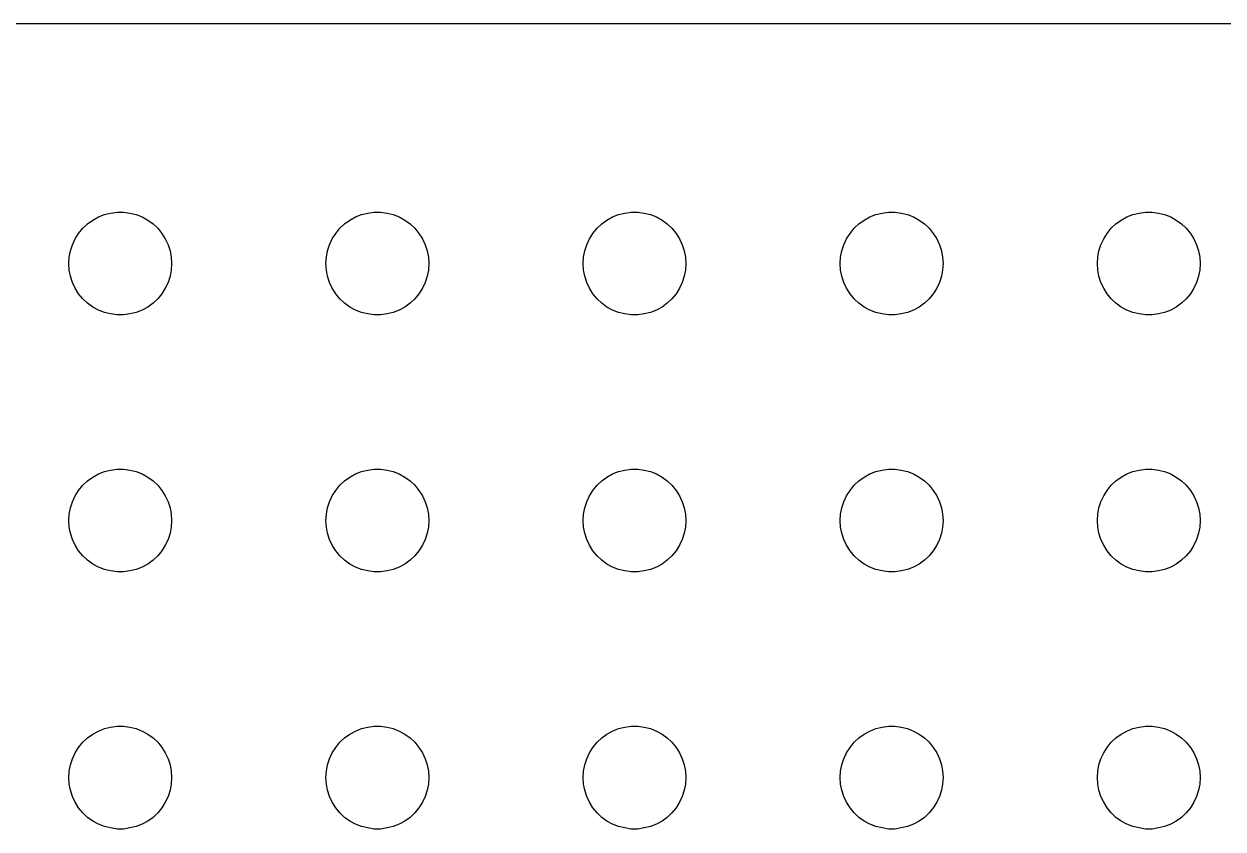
# Model space of a CAD drawing. Header units: metres. Extents: x -134 to 134, y 518 to 1078.
# Drawn here: x -70.31 to -35.33, y 1054.5 to 1077.99 of the extents above; entities that cross this region are included whole.
import ezdxf

# ---------------------------------------------------------------- set-up
doc = ezdxf.new("R2010")
doc.units = ezdxf.units.M

msp = doc.modelspace()

# ---------------------------------------------------------------- linework, layer by layer
for p, q in [((129.814, 1077.99), (-129.814, 1077.99)), ((-68.3037, 1072.27), (-68.1387, 1072.36)), ((-68.1387, 1072.36), (-67.9635, 1072.43)), ((-67.9635, 1072.43), (-67.7811, 1072.47)), ((-67.7811, 1072.47), (-67.5942, 1072.5)), ((-67.5942, 1072.5), (-67.4058, 1072.5)), ((-67.4058, 1072.5), (-67.2189, 1072.47)), ((-67.2189, 1072.47), (-67.0365, 1072.43)), ((-67.0365, 1072.43), (-66.8613, 1072.36)), ((-66.8613, 1072.36), (-66.6963, 1072.27)), ((-60.8037, 1072.27), (-60.6387, 1072.36)), ((-60.6387, 1072.36), (-60.4635, 1072.43)), ((-60.4635, 1072.43), (-60.2811, 1072.47)), ((-60.2811, 1072.47), (-60.0942, 1072.5)), ((-60.0942, 1072.5), (-59.9058, 1072.5)), ((-59.9058, 1072.5), (-59.7189, 1072.47)), ((-59.7189, 1072.47), (-59.5365, 1072.43)), ((-59.5365, 1072.43), (-59.3613, 1072.36)), ((-59.3613, 1072.36), (-59.1963, 1072.27)), ((-53.3037, 1072.27), (-53.1387, 1072.36)), ((-53.1387, 1072.36), (-52.9635, 1072.43)), ((-52.9635, 1072.43), (-52.7811, 1072.47)), ((-52.7811, 1072.47), (-52.5942, 1072.5)), ((-52.5942, 1072.5), (-52.4058, 1072.5)), ((-52.4058, 1072.5), (-52.2189, 1072.47)), ((-52.2189, 1072.47), (-52.0365, 1072.43)), ((-52.0365, 1072.43), (-51.8613, 1072.36)), ((-51.8613, 1072.36), (-51.6963, 1072.27)), ((-45.8037, 1072.27), (-45.6387, 1072.36)), ((-45.6387, 1072.36), (-45.4635, 1072.43)), ((-45.4635, 1072.43), (-45.2811, 1072.47)), ((-45.2811, 1072.47), (-45.0942, 1072.5)), ((-45.0942, 1072.5), (-44.9058, 1072.5)), ((-44.9058, 1072.5), (-44.7189, 1072.47)), ((-44.7189, 1072.47), (-44.5365, 1072.43)), ((-44.5365, 1072.43), (-44.3613, 1072.36)), ((-44.3613, 1072.36), (-44.1963, 1072.27)), ((-38.3037, 1072.27), (-38.1387, 1072.36)), ((-38.1387, 1072.36), (-37.9635, 1072.43)), ((-37.9635, 1072.43), (-37.7811, 1072.47)), ((-37.7811, 1072.47), (-37.5942, 1072.5)), ((-37.5942, 1072.5), (-37.4058, 1072.5)), ((-37.4058, 1072.5), (-37.2189, 1072.47)), ((-37.2189, 1072.47), (-37.0365, 1072.43)), ((-37.0365, 1072.43), (-36.8613, 1072.36)), ((-36.8613, 1072.36), (-36.6963, 1072.27)), ((-68.7135, 1071.88), (-68.5934, 1072.03)), ((-68.5934, 1072.03), (-68.4561, 1072.16)), ((-68.4561, 1072.16), (-68.3037, 1072.27)), ((-66.6963, 1072.27), (-66.5439, 1072.16)), ((-66.5439, 1072.16), (-66.4065, 1072.03)), ((-66.4065, 1072.03), (-66.2865, 1071.88)), ((-61.2135, 1071.88), (-61.0934, 1072.03)), ((-61.0934, 1072.03), (-60.9561, 1072.16)), ((-60.9561, 1072.16), (-60.8037, 1072.27)), ((-59.1963, 1072.27), (-59.0439, 1072.16)), ((-59.0439, 1072.16), (-58.9065, 1072.03)), ((-58.9065, 1072.03), (-58.7865, 1071.88)), ((-53.7135, 1071.88), (-53.5934, 1072.03)), ((-53.5934, 1072.03), (-53.4561, 1072.16)), ((-53.4561, 1072.16), (-53.3037, 1072.27)), ((-51.6963, 1072.27), (-51.5439, 1072.16)), ((-51.5439, 1072.16), (-51.4065, 1072.03)), ((-51.4065, 1072.03), (-51.2865, 1071.88)), ((-46.2135, 1071.88), (-46.0934, 1072.03)), ((-46.0934, 1072.03), (-45.9561, 1072.16)), ((-45.9561, 1072.16), (-45.8037, 1072.27)), ((-44.1963, 1072.27), (-44.0439, 1072.16)), ((-44.0439, 1072.16), (-43.9065, 1072.03)), ((-43.9065, 1072.03), (-43.7865, 1071.88)), ((-38.7135, 1071.88), (-38.5934, 1072.03)), ((-38.5934, 1072.03), (-38.4561, 1072.16)), ((-38.4561, 1072.16), (-38.3037, 1072.27)), ((-36.6963, 1072.27), (-36.5439, 1072.16)), ((-36.5439, 1072.16), (-36.4065, 1072.03)), ((-36.4065, 1072.03), (-36.2865, 1071.88)), ((-68.8947, 1071.55), (-68.8145, 1071.72)), ((-68.8145, 1071.72), (-68.7135, 1071.88)), ((-66.2865, 1071.88), (-66.1855, 1071.72)), ((-66.1855, 1071.72), (-66.1053, 1071.55)), ((-61.3947, 1071.55), (-61.3145, 1071.72)), ((-61.3145, 1071.72), (-61.2135, 1071.88)), ((-58.7865, 1071.88), (-58.6855, 1071.72)), ((-58.6855, 1071.72), (-58.6053, 1071.55)), ((-53.8947, 1071.55), (-53.8145, 1071.72)), ((-53.8145, 1071.72), (-53.7135, 1071.88)), ((-51.2865, 1071.88), (-51.1855, 1071.72)), ((-51.1855, 1071.72), (-51.1053, 1071.55)), ((-46.3947, 1071.55), (-46.3145, 1071.72)), ((-46.3145, 1071.72), (-46.2135, 1071.88)), ((-43.7865, 1071.88), (-43.6855, 1071.72)), ((-43.6855, 1071.72), (-43.6053, 1071.55)), ((-38.8947, 1071.55), (-38.8145, 1071.72)), ((-38.8145, 1071.72), (-38.7135, 1071.88)), ((-36.2865, 1071.88), (-36.1855, 1071.72)), ((-36.1855, 1071.72), (-36.1053, 1071.55)), ((-68.9882, 1071.19), (-68.9529, 1071.37)), ((-68.9529, 1071.37), (-68.8947, 1071.55)), ((-66.1053, 1071.55), (-66.0471, 1071.37)), ((-66.0471, 1071.37), (-66.0118, 1071.19)), ((-61.4882, 1071.19), (-61.4529, 1071.37)), ((-61.4529, 1071.37), (-61.3947, 1071.55)), ((-58.6053, 1071.55), (-58.5471, 1071.37)), ((-58.5471, 1071.37), (-58.5118, 1071.19)), ((-53.9882, 1071.19), (-53.9529, 1071.37)), ((-53.9529, 1071.37), (-53.8947, 1071.55)), ((-51.1053, 1071.55), (-51.0471, 1071.37)), ((-51.0471, 1071.37), (-51.0118, 1071.19)), ((-46.4882, 1071.19), (-46.4529, 1071.37)), ((-46.4529, 1071.37), (-46.3947, 1071.55)), ((-43.6053, 1071.55), (-43.5471, 1071.37)), ((-43.5471, 1071.37), (-43.5118, 1071.19)), ((-38.9882, 1071.19), (-38.9529, 1071.37)), ((-38.9529, 1071.37), (-38.8947, 1071.55)), ((-36.1053, 1071.55), (-36.0471, 1071.37)), ((-36.0471, 1071.37), (-36.0118, 1071.19)), ((-69, 1071), (-68.9882, 1071.19)), ((-68.9882, 1070.81), (-69, 1071)), ((-66.0118, 1071.19), (-66, 1071)), ((-66, 1071), (-66.0118, 1070.81)), ((-61.5, 1071), (-61.4882, 1071.19)), ((-61.4882, 1070.81), (-61.5, 1071)), ((-58.5118, 1071.19), (-58.5, 1071)), ((-58.5, 1071), (-58.5118, 1070.81)), ((-54, 1071), (-53.9882, 1071.19)), ((-53.9882, 1070.81), (-54, 1071)), ((-51.0118, 1071.19), (-51, 1071)), ((-51, 1071), (-51.0118, 1070.81)), ((-46.5, 1071), (-46.4882, 1071.19)), ((-46.4882, 1070.81), (-46.5, 1071)), ((-43.5118, 1071.19), (-43.5, 1071)), ((-43.5, 1071), (-43.5118, 1070.81)), ((-39, 1071), (-38.9882, 1071.19)), ((-38.9882, 1070.81), (-39, 1071)), ((-36.0118, 1071.19), (-36, 1071)), ((-36, 1071), (-36.0118, 1070.81)), ((-68.9529, 1070.63), (-68.9882, 1070.81)), ((-68.8947, 1070.45), (-68.9529, 1070.63)), ((-66.0471, 1070.63), (-66.1053, 1070.45)), ((-66.0118, 1070.81), (-66.0471, 1070.63)), ((-61.4529, 1070.63), (-61.4882, 1070.81)), ((-61.3947, 1070.45), (-61.4529, 1070.63)), ((-58.5471, 1070.63), (-58.6053, 1070.45)), ((-58.5118, 1070.81), (-58.5471, 1070.63)), ((-53.9529, 1070.63), (-53.9882, 1070.81)), ((-53.8947, 1070.45), (-53.9529, 1070.63)), ((-51.0471, 1070.63), (-51.1053, 1070.45)), ((-51.0118, 1070.81), (-51.0471, 1070.63)), ((-46.4529, 1070.63), (-46.4882, 1070.81)), ((-46.3947, 1070.45), (-46.4529, 1070.63)), ((-43.5471, 1070.63), (-43.6053, 1070.45)), ((-43.5118, 1070.81), (-43.5471, 1070.63)), ((-38.9529, 1070.63), (-38.9882, 1070.81)), ((-38.8947, 1070.45), (-38.9529, 1070.63)), ((-36.0471, 1070.63), (-36.1053, 1070.45)), ((-36.0118, 1070.81), (-36.0471, 1070.63)), ((-68.8145, 1070.28), (-68.8947, 1070.45)), ((-68.7135, 1070.12), (-68.8145, 1070.28)), ((-66.1855, 1070.28), (-66.2865, 1070.12)), ((-66.1053, 1070.45), (-66.1855, 1070.28)), ((-61.3145, 1070.28), (-61.3947, 1070.45)), ((-61.2135, 1070.12), (-61.3145, 1070.28)), ((-58.6855, 1070.28), (-58.7865, 1070.12)), ((-58.6053, 1070.45), (-58.6855, 1070.28)), ((-53.8145, 1070.28), (-53.8947, 1070.45)), ((-53.7135, 1070.12), (-53.8145, 1070.28)), ((-51.1855, 1070.28), (-51.2865, 1070.12)), ((-51.1053, 1070.45), (-51.1855, 1070.28)), ((-46.3145, 1070.28), (-46.3947, 1070.45)), ((-46.2135, 1070.12), (-46.3145, 1070.28)), ((-43.6855, 1070.28), (-43.7865, 1070.12)), ((-43.6053, 1070.45), (-43.6855, 1070.28)), ((-38.8145, 1070.28), (-38.8947, 1070.45)), ((-38.7135, 1070.12), (-38.8145, 1070.28)), ((-36.1855, 1070.28), (-36.2865, 1070.12)), ((-36.1053, 1070.45), (-36.1855, 1070.28)), ((-68.5934, 1069.97), (-68.7135, 1070.12)), ((-68.4561, 1069.84), (-68.5934, 1069.97)), ((-68.3037, 1069.73), (-68.4561, 1069.84)), ((-66.5439, 1069.84), (-66.6963, 1069.73)), ((-66.4065, 1069.97), (-66.5439, 1069.84)), ((-66.2865, 1070.12), (-66.4065, 1069.97)), ((-61.0934, 1069.97), (-61.2135, 1070.12)), ((-60.9561, 1069.84), (-61.0934, 1069.97)), ((-60.8037, 1069.73), (-60.9561, 1069.84)), ((-59.0439, 1069.84), (-59.1963, 1069.73)), ((-58.9065, 1069.97), (-59.0439, 1069.84)), ((-58.7865, 1070.12), (-58.9065, 1069.97)), ((-53.5934, 1069.97), (-53.7135, 1070.12)), ((-53.4561, 1069.84), (-53.5934, 1069.97)), ((-53.3037, 1069.73), (-53.4561, 1069.84)), ((-51.5439, 1069.84), (-51.6963, 1069.73)), ((-51.4065, 1069.97), (-51.5439, 1069.84)), ((-51.2865, 1070.12), (-51.4065, 1069.97)), ((-46.0934, 1069.97), (-46.2135, 1070.12)), ((-45.9561, 1069.84), (-46.0934, 1069.97)), ((-45.8037, 1069.73), (-45.9561, 1069.84)), ((-44.0439, 1069.84), (-44.1963, 1069.73)), ((-43.9065, 1069.97), (-44.0439, 1069.84)), ((-43.7865, 1070.12), (-43.9065, 1069.97)), ((-38.5934, 1069.97), (-38.7135, 1070.12)), ((-38.4561, 1069.84), (-38.5934, 1069.97)), ((-38.3037, 1069.73), (-38.4561, 1069.84)), ((-36.5439, 1069.84), (-36.6963, 1069.73)), ((-36.4065, 1069.97), (-36.5439, 1069.84)), ((-36.2865, 1070.12), (-36.4065, 1069.97)), ((-68.1387, 1069.64), (-68.3037, 1069.73)), ((-67.9635, 1069.57), (-68.1387, 1069.64)), ((-67.7811, 1069.53), (-67.9635, 1069.57)), ((-67.5942, 1069.5), (-67.7811, 1069.53)), ((-67.4058, 1069.5), (-67.5942, 1069.5)), ((-67.2189, 1069.53), (-67.4058, 1069.5)), ((-67.0365, 1069.57), (-67.2189, 1069.53)), ((-66.8613, 1069.64), (-67.0365, 1069.57)), ((-66.6963, 1069.73), (-66.8613, 1069.64)), ((-60.6387, 1069.64), (-60.8037, 1069.73)), ((-60.4635, 1069.57), (-60.6387, 1069.64)), ((-60.2811, 1069.53), (-60.4635, 1069.57)), ((-60.0942, 1069.5), (-60.2811, 1069.53)), ((-59.9058, 1069.5), (-60.0942, 1069.5)), ((-59.7189, 1069.53), (-59.9058, 1069.5)), ((-59.5365, 1069.57), (-59.7189, 1069.53)), ((-59.3613, 1069.64), (-59.5365, 1069.57)), ((-59.1963, 1069.73), (-59.3613, 1069.64)), ((-53.1387, 1069.64), (-53.3037, 1069.73)), ((-52.9635, 1069.57), (-53.1387, 1069.64)), ((-52.7811, 1069.53), (-52.9635, 1069.57)), ((-52.5942, 1069.5), (-52.7811, 1069.53)), ((-52.4058, 1069.5), (-52.5942, 1069.5)), ((-52.2189, 1069.53), (-52.4058, 1069.5)), ((-52.0365, 1069.57), (-52.2189, 1069.53)), ((-51.8613, 1069.64), (-52.0365, 1069.57)), ((-51.6963, 1069.73), (-51.8613, 1069.64)), ((-45.6387, 1069.64), (-45.8037, 1069.73)), ((-45.4635, 1069.57), (-45.6387, 1069.64)), ((-45.2811, 1069.53), (-45.4635, 1069.57)), ((-45.0942, 1069.5), (-45.2811, 1069.53)), ((-44.9058, 1069.5), (-45.0942, 1069.5)), ((-44.7189, 1069.53), (-44.9058, 1069.5)), ((-44.5365, 1069.57), (-44.7189, 1069.53)), ((-44.3613, 1069.64), (-44.5365, 1069.57)), ((-44.1963, 1069.73), (-44.3613, 1069.64)), ((-38.1387, 1069.64), (-38.3037, 1069.73)), ((-37.9635, 1069.57), (-38.1387, 1069.64)), ((-37.7811, 1069.53), (-37.9635, 1069.57)), ((-37.5942, 1069.5), (-37.7811, 1069.53)), ((-37.4058, 1069.5), (-37.5942, 1069.5)), ((-37.2189, 1069.53), (-37.4058, 1069.5)), ((-37.0365, 1069.57), (-37.2189, 1069.53)), ((-36.8613, 1069.64), (-37.0365, 1069.57)), ((-36.6963, 1069.73), (-36.8613, 1069.64)), ((-67.9635, 1064.93), (-67.7811, 1064.97)), ((-67.7811, 1064.97), (-67.5942, 1065)), ((-67.5942, 1065), (-67.4058, 1065)), ((-67.4058, 1065), (-67.2189, 1064.97)), ((-67.2189, 1064.97), (-67.0365, 1064.93)), ((-60.4635, 1064.93), (-60.2811, 1064.97)), ((-60.2811, 1064.97), (-60.0942, 1065)), ((-60.0942, 1065), (-59.9058, 1065)), ((-59.9058, 1065), (-59.7189, 1064.97)), ((-59.7189, 1064.97), (-59.5365, 1064.93)), ((-52.9635, 1064.93), (-52.7811, 1064.97)), ((-52.7811, 1064.97), (-52.5942, 1065)), ((-52.5942, 1065), (-52.4058, 1065)), ((-52.4058, 1065), (-52.2189, 1064.97)), ((-52.2189, 1064.97), (-52.0365, 1064.93)), ((-45.4635, 1064.93), (-45.2811, 1064.97)), ((-45.2811, 1064.97), (-45.0942, 1065)), ((-45.0942, 1065), (-44.9058, 1065)), ((-44.9058, 1065), (-44.7189, 1064.97)), ((-44.7189, 1064.97), (-44.5365, 1064.93)), ((-37.9635, 1064.93), (-37.7811, 1064.97)), ((-37.7811, 1064.97), (-37.5942, 1065)), ((-37.5942, 1065), (-37.4058, 1065)), ((-37.4058, 1065), (-37.2189, 1064.97)), ((-37.2189, 1064.97), (-37.0365, 1064.93)), ((-68.5934, 1064.53), (-68.4561, 1064.66)), ((-68.4561, 1064.66), (-68.3037, 1064.77)), ((-68.3037, 1064.77), (-68.1387, 1064.86)), ((-68.1387, 1064.86), (-67.9635, 1064.93)), ((-67.0365, 1064.93), (-66.8613, 1064.86)), ((-66.8613, 1064.86), (-66.6963, 1064.77)), ((-66.6963, 1064.77), (-66.5439, 1064.66)), ((-66.5439, 1064.66), (-66.4065, 1064.53)), ((-61.0934, 1064.53), (-60.9561, 1064.66)), ((-60.9561, 1064.66), (-60.8037, 1064.77)), ((-60.8037, 1064.77), (-60.6387, 1064.86)), ((-60.6387, 1064.86), (-60.4635, 1064.93)), ((-59.5365, 1064.93), (-59.3613, 1064.86)), ((-59.3613, 1064.86), (-59.1963, 1064.77)), ((-59.1963, 1064.77), (-59.0439, 1064.66)), ((-59.0439, 1064.66), (-58.9065, 1064.53)), ((-53.5934, 1064.53), (-53.4561, 1064.66)), ((-53.4561, 1064.66), (-53.3037, 1064.77)), ((-53.3037, 1064.77), (-53.1387, 1064.86)), ((-53.1387, 1064.86), (-52.9635, 1064.93)), ((-52.0365, 1064.93), (-51.8613, 1064.86)), ((-51.8613, 1064.86), (-51.6963, 1064.77)), ((-51.6963, 1064.77), (-51.5439, 1064.66)), ((-51.5439, 1064.66), (-51.4065, 1064.53)), ((-46.0934, 1064.53), (-45.9561, 1064.66)), ((-45.9561, 1064.66), (-45.8037, 1064.77)), ((-45.8037, 1064.77), (-45.6387, 1064.86)), ((-45.6387, 1064.86), (-45.4635, 1064.93)), ((-44.5365, 1064.93), (-44.3613, 1064.86)), ((-44.3613, 1064.86), (-44.1963, 1064.77)), ((-44.1963, 1064.77), (-44.0439, 1064.66)), ((-44.0439, 1064.66), (-43.9065, 1064.53)), ((-38.5934, 1064.53), (-38.4561, 1064.66)), ((-38.4561, 1064.66), (-38.3037, 1064.77)), ((-38.3037, 1064.77), (-38.1387, 1064.86)), ((-38.1387, 1064.86), (-37.9635, 1064.93)), ((-37.0365, 1064.93), (-36.8613, 1064.86)), ((-36.8613, 1064.86), (-36.6963, 1064.77)), ((-36.6963, 1064.77), (-36.5439, 1064.66)), ((-36.5439, 1064.66), (-36.4065, 1064.53)), ((-68.8145, 1064.22), (-68.7135, 1064.38)), ((-68.7135, 1064.38), (-68.5934, 1064.53)), ((-66.4065, 1064.53), (-66.2865, 1064.38)), ((-66.2865, 1064.38), (-66.1855, 1064.22)), ((-61.3145, 1064.22), (-61.2135, 1064.38)), ((-61.2135, 1064.38), (-61.0934, 1064.53)), ((-58.9065, 1064.53), (-58.7865, 1064.38)), ((-58.7865, 1064.38), (-58.6855, 1064.22)), ((-53.8145, 1064.22), (-53.7135, 1064.38)), ((-53.7135, 1064.38), (-53.5934, 1064.53)), ((-51.4065, 1064.53), (-51.2865, 1064.38)), ((-51.2865, 1064.38), (-51.1855, 1064.22)), ((-46.3145, 1064.22), (-46.2135, 1064.38)), ((-46.2135, 1064.38), (-46.0934, 1064.53)), ((-43.9065, 1064.53), (-43.7865, 1064.38)), ((-43.7865, 1064.38), (-43.6855, 1064.22)), ((-38.8145, 1064.22), (-38.7135, 1064.38)), ((-38.7135, 1064.38), (-38.5934, 1064.53)), ((-36.4065, 1064.53), (-36.2865, 1064.38)), ((-36.2865, 1064.38), (-36.1855, 1064.22)), ((-68.9529, 1063.87), (-68.8947, 1064.05)), ((-68.8947, 1064.05), (-68.8145, 1064.22)), ((-66.1855, 1064.22), (-66.1053, 1064.05)), ((-66.1053, 1064.05), (-66.0471, 1063.87)), ((-61.4529, 1063.87), (-61.3947, 1064.05)), ((-61.3947, 1064.05), (-61.3145, 1064.22)), ((-58.6855, 1064.22), (-58.6053, 1064.05)), ((-58.6053, 1064.05), (-58.5471, 1063.87)), ((-53.9529, 1063.87), (-53.8947, 1064.05)), ((-53.8947, 1064.05), (-53.8145, 1064.22)), ((-51.1855, 1064.22), (-51.1053, 1064.05)), ((-51.1053, 1064.05), (-51.0471, 1063.87)), ((-46.4529, 1063.87), (-46.3947, 1064.05)), ((-46.3947, 1064.05), (-46.3145, 1064.22)), ((-43.6855, 1064.22), (-43.6053, 1064.05)), ((-43.6053, 1064.05), (-43.5471, 1063.87)), ((-38.9529, 1063.87), (-38.8947, 1064.05)), ((-38.8947, 1064.05), (-38.8145, 1064.22)), ((-36.1855, 1064.22), (-36.1053, 1064.05)), ((-36.1053, 1064.05), (-36.0471, 1063.87)), ((-69, 1063.5), (-68.9882, 1063.69)), ((-68.9882, 1063.69), (-68.9529, 1063.87)), ((-66.0471, 1063.87), (-66.0118, 1063.69)), ((-66.0118, 1063.69), (-66, 1063.5)), ((-61.5, 1063.5), (-61.4882, 1063.69)), ((-61.4882, 1063.69), (-61.4529, 1063.87)), ((-58.5471, 1063.87), (-58.5118, 1063.69)), ((-58.5118, 1063.69), (-58.5, 1063.5)), ((-54, 1063.5), (-53.9882, 1063.69)), ((-53.9882, 1063.69), (-53.9529, 1063.87)), ((-51.0471, 1063.87), (-51.0118, 1063.69)), ((-51.0118, 1063.69), (-51, 1063.5)), ((-46.5, 1063.5), (-46.4882, 1063.69)), ((-46.4882, 1063.69), (-46.4529, 1063.87)), ((-43.5471, 1063.87), (-43.5118, 1063.69)), ((-43.5118, 1063.69), (-43.5, 1063.5)), ((-39, 1063.5), (-38.9882, 1063.69)), ((-38.9882, 1063.69), (-38.9529, 1063.87)), ((-36.0471, 1063.87), (-36.0118, 1063.69)), ((-36.0118, 1063.69), (-36, 1063.5)), ((-68.9882, 1063.31), (-69, 1063.5)), ((-68.9529, 1063.13), (-68.9882, 1063.31)), ((-66.0118, 1063.31), (-66.0471, 1063.13)), ((-66, 1063.5), (-66.0118, 1063.31)), ((-61.4882, 1063.31), (-61.5, 1063.5)), ((-61.4529, 1063.13), (-61.4882, 1063.31)), ((-58.5118, 1063.31), (-58.5471, 1063.13)), ((-58.5, 1063.5), (-58.5118, 1063.31)), ((-53.9882, 1063.31), (-54, 1063.5)), ((-53.9529, 1063.13), (-53.9882, 1063.31)), ((-51.0118, 1063.31), (-51.0471, 1063.13)), ((-51, 1063.5), (-51.0118, 1063.31)), ((-46.4882, 1063.31), (-46.5, 1063.5)), ((-46.4529, 1063.13), (-46.4882, 1063.31)), ((-43.5118, 1063.31), (-43.5471, 1063.13)), ((-43.5, 1063.5), (-43.5118, 1063.31)), ((-38.9882, 1063.31), (-39, 1063.5)), ((-38.9529, 1063.13), (-38.9882, 1063.31)), ((-36.0118, 1063.31), (-36.0471, 1063.13)), ((-36, 1063.5), (-36.0118, 1063.31)), ((-68.8947, 1062.95), (-68.9529, 1063.13)), ((-68.8145, 1062.78), (-68.8947, 1062.95)), ((-66.1053, 1062.95), (-66.1855, 1062.78)), ((-66.0471, 1063.13), (-66.1053, 1062.95)), ((-61.3947, 1062.95), (-61.4529, 1063.13)), ((-61.3145, 1062.78), (-61.3947, 1062.95)), ((-58.6053, 1062.95), (-58.6855, 1062.78)), ((-58.5471, 1063.13), (-58.6053, 1062.95)), ((-53.8947, 1062.95), (-53.9529, 1063.13)), ((-53.8145, 1062.78), (-53.8947, 1062.95)), ((-51.1053, 1062.95), (-51.1855, 1062.78)), ((-51.0471, 1063.13), (-51.1053, 1062.95)), ((-46.3947, 1062.95), (-46.4529, 1063.13)), ((-46.3145, 1062.78), (-46.3947, 1062.95)), ((-43.6053, 1062.95), (-43.6855, 1062.78)), ((-43.5471, 1063.13), (-43.6053, 1062.95)), ((-38.8947, 1062.95), (-38.9529, 1063.13)), ((-38.8145, 1062.78), (-38.8947, 1062.95)), ((-36.1053, 1062.95), (-36.1855, 1062.78)), ((-36.0471, 1063.13), (-36.1053, 1062.95)), ((-68.7135, 1062.62), (-68.8145, 1062.78)), ((-68.5934, 1062.47), (-68.7135, 1062.62)), ((-66.2865, 1062.62), (-66.4065, 1062.47)), ((-66.1855, 1062.78), (-66.2865, 1062.62)), ((-61.2135, 1062.62), (-61.3145, 1062.78)), ((-61.0934, 1062.47), (-61.2135, 1062.62)), ((-58.7865, 1062.62), (-58.9065, 1062.47)), ((-58.6855, 1062.78), (-58.7865, 1062.62)), ((-53.7135, 1062.62), (-53.8145, 1062.78)), ((-53.5934, 1062.47), (-53.7135, 1062.62)), ((-51.2865, 1062.62), (-51.4065, 1062.47)), ((-51.1855, 1062.78), (-51.2865, 1062.62)), ((-46.2135, 1062.62), (-46.3145, 1062.78)), ((-46.0934, 1062.47), (-46.2135, 1062.62)), ((-43.7865, 1062.62), (-43.9065, 1062.47)), ((-43.6855, 1062.78), (-43.7865, 1062.62)), ((-38.7135, 1062.62), (-38.8145, 1062.78)), ((-38.5934, 1062.47), (-38.7135, 1062.62)), ((-36.2865, 1062.62), (-36.4065, 1062.47)), ((-36.1855, 1062.78), (-36.2865, 1062.62)), ((-68.4561, 1062.34), (-68.5934, 1062.47)), ((-68.3037, 1062.23), (-68.4561, 1062.34)), ((-68.1387, 1062.14), (-68.3037, 1062.23)), ((-67.9635, 1062.07), (-68.1387, 1062.14)), ((-66.8613, 1062.14), (-67.0365, 1062.07)), ((-66.6963, 1062.23), (-66.8613, 1062.14)), ((-66.5439, 1062.34), (-66.6963, 1062.23)), ((-66.4065, 1062.47), (-66.5439, 1062.34)), ((-60.9561, 1062.34), (-61.0934, 1062.47)), ((-60.8037, 1062.23), (-60.9561, 1062.34)), ((-60.6387, 1062.14), (-60.8037, 1062.23)), ((-60.4635, 1062.07), (-60.6387, 1062.14)), ((-59.3613, 1062.14), (-59.5365, 1062.07)), ((-59.1963, 1062.23), (-59.3613, 1062.14)), ((-59.0439, 1062.34), (-59.1963, 1062.23)), ((-58.9065, 1062.47), (-59.0439, 1062.34)), ((-53.4561, 1062.34), (-53.5934, 1062.47)), ((-53.3037, 1062.23), (-53.4561, 1062.34)), ((-53.1387, 1062.14), (-53.3037, 1062.23)), ((-52.9635, 1062.07), (-53.1387, 1062.14)), ((-51.8613, 1062.14), (-52.0365, 1062.07)), ((-51.6963, 1062.23), (-51.8613, 1062.14)), ((-51.5439, 1062.34), (-51.6963, 1062.23)), ((-51.4065, 1062.47), (-51.5439, 1062.34)), ((-45.9561, 1062.34), (-46.0934, 1062.47)), ((-45.8037, 1062.23), (-45.9561, 1062.34)), ((-45.6387, 1062.14), (-45.8037, 1062.23)), ((-45.4635, 1062.07), (-45.6387, 1062.14)), ((-44.3613, 1062.14), (-44.5365, 1062.07)), ((-44.1963, 1062.23), (-44.3613, 1062.14)), ((-44.0439, 1062.34), (-44.1963, 1062.23)), ((-43.9065, 1062.47), (-44.0439, 1062.34)), ((-38.4561, 1062.34), (-38.5934, 1062.47)), ((-38.3037, 1062.23), (-38.4561, 1062.34)), ((-38.1387, 1062.14), (-38.3037, 1062.23)), ((-37.9635, 1062.07), (-38.1387, 1062.14)), ((-36.8613, 1062.14), (-37.0365, 1062.07)), ((-36.6963, 1062.23), (-36.8613, 1062.14)), ((-36.5439, 1062.34), (-36.6963, 1062.23)), ((-36.4065, 1062.47), (-36.5439, 1062.34)), ((-67.7811, 1062.03), (-67.9635, 1062.07)), ((-67.5942, 1062), (-67.7811, 1062.03)), ((-67.4058, 1062), (-67.5942, 1062)), ((-67.2189, 1062.03), (-67.4058, 1062)), ((-67.0365, 1062.07), (-67.2189, 1062.03)), ((-60.2811, 1062.03), (-60.4635, 1062.07)), ((-60.0942, 1062), (-60.2811, 1062.03)), ((-59.9058, 1062), (-60.0942, 1062)), ((-59.7189, 1062.03), (-59.9058, 1062)), ((-59.5365, 1062.07), (-59.7189, 1062.03)), ((-52.7811, 1062.03), (-52.9635, 1062.07)), ((-52.5942, 1062), (-52.7811, 1062.03)), ((-52.4058, 1062), (-52.5942, 1062)), ((-52.2189, 1062.03), (-52.4058, 1062)), ((-52.0365, 1062.07), (-52.2189, 1062.03)), ((-45.2811, 1062.03), (-45.4635, 1062.07)), ((-45.0942, 1062), (-45.2811, 1062.03)), ((-44.9058, 1062), (-45.0942, 1062)), ((-44.7189, 1062.03), (-44.9058, 1062)), ((-44.5365, 1062.07), (-44.7189, 1062.03)), ((-37.7811, 1062.03), (-37.9635, 1062.07)), ((-37.5942, 1062), (-37.7811, 1062.03)), ((-37.4058, 1062), (-37.5942, 1062)), ((-37.2189, 1062.03), (-37.4058, 1062)), ((-37.0365, 1062.07), (-37.2189, 1062.03)), ((-68.4561, 1057.16), (-68.3037, 1057.27)), ((-68.3037, 1057.27), (-68.1387, 1057.36)), ((-68.1387, 1057.36), (-67.9635, 1057.43)), ((-67.9635, 1057.43), (-67.7811, 1057.47)), ((-67.7811, 1057.47), (-67.5942, 1057.5)), ((-67.5942, 1057.5), (-67.4058, 1057.5)), ((-67.4058, 1057.5), (-67.2189, 1057.47)), ((-67.2189, 1057.47), (-67.0365, 1057.43)), ((-67.0365, 1057.43), (-66.8613, 1057.36)), ((-66.8613, 1057.36), (-66.6963, 1057.27)), ((-66.6963, 1057.27), (-66.5439, 1057.16)), ((-60.9561, 1057.16), (-60.8037, 1057.27)), ((-60.8037, 1057.27), (-60.6387, 1057.36)), ((-60.6387, 1057.36), (-60.4635, 1057.43)), ((-60.4635, 1057.43), (-60.2811, 1057.47)), ((-60.2811, 1057.47), (-60.0942, 1057.5)), ((-60.0942, 1057.5), (-59.9058, 1057.5)), ((-59.9058, 1057.5), (-59.7189, 1057.47)), ((-59.7189, 1057.47), (-59.5365, 1057.43)), ((-59.5365, 1057.43), (-59.3613, 1057.36)), ((-59.3613, 1057.36), (-59.1963, 1057.27)), ((-59.1963, 1057.27), (-59.0439, 1057.16)), ((-53.4561, 1057.16), (-53.3037, 1057.27)), ((-53.3037, 1057.27), (-53.1387, 1057.36)), ((-53.1387, 1057.36), (-52.9635, 1057.43)), ((-52.9635, 1057.43), (-52.7811, 1057.47)), ((-52.7811, 1057.47), (-52.5942, 1057.5)), ((-52.5942, 1057.5), (-52.4058, 1057.5)), ((-52.4058, 1057.5), (-52.2189, 1057.47)), ((-52.2189, 1057.47), (-52.0365, 1057.43)), ((-52.0365, 1057.43), (-51.8613, 1057.36)), ((-51.8613, 1057.36), (-51.6963, 1057.27)), ((-51.6963, 1057.27), (-51.5439, 1057.16)), ((-45.9561, 1057.16), (-45.8037, 1057.27)), ((-45.8037, 1057.27), (-45.6387, 1057.36)), ((-45.6387, 1057.36), (-45.4635, 1057.43)), ((-45.4635, 1057.43), (-45.2811, 1057.47)), ((-45.2811, 1057.47), (-45.0942, 1057.5)), ((-45.0942, 1057.5), (-44.9058, 1057.5)), ((-44.9058, 1057.5), (-44.7189, 1057.47)), ((-44.7189, 1057.47), (-44.5365, 1057.43)), ((-44.5365, 1057.43), (-44.3613, 1057.36)), ((-44.3613, 1057.36), (-44.1963, 1057.27)), ((-44.1963, 1057.27), (-44.0439, 1057.16)), ((-38.4561, 1057.16), (-38.3037, 1057.27)), ((-38.3037, 1057.27), (-38.1387, 1057.36)), ((-38.1387, 1057.36), (-37.9635, 1057.43)), ((-37.9635, 1057.43), (-37.7811, 1057.47)), ((-37.7811, 1057.47), (-37.5942, 1057.5)), ((-37.5942, 1057.5), (-37.4058, 1057.5)), ((-37.4058, 1057.5), (-37.2189, 1057.47)), ((-37.2189, 1057.47), (-37.0365, 1057.43)), ((-37.0365, 1057.43), (-36.8613, 1057.36)), ((-36.8613, 1057.36), (-36.6963, 1057.27)), ((-36.6963, 1057.27), (-36.5439, 1057.16)), ((-68.7135, 1056.88), (-68.5934, 1057.03)), ((-68.5934, 1057.03), (-68.4561, 1057.16)), ((-66.5439, 1057.16), (-66.4065, 1057.03)), ((-66.4065, 1057.03), (-66.2865, 1056.88)), ((-61.2135, 1056.88), (-61.0934, 1057.03)), ((-61.0934, 1057.03), (-60.9561, 1057.16)), ((-59.0439, 1057.16), (-58.9065, 1057.03)), ((-58.9065, 1057.03), (-58.7865, 1056.88)), ((-53.7135, 1056.88), (-53.5934, 1057.03)), ((-53.5934, 1057.03), (-53.4561, 1057.16)), ((-51.5439, 1057.16), (-51.4065, 1057.03)), ((-51.4065, 1057.03), (-51.2865, 1056.88)), ((-46.2135, 1056.88), (-46.0934, 1057.03)), ((-46.0934, 1057.03), (-45.9561, 1057.16)), ((-44.0439, 1057.16), (-43.9065, 1057.03)), ((-43.9065, 1057.03), (-43.7865, 1056.88)), ((-38.7135, 1056.88), (-38.5934, 1057.03)), ((-38.5934, 1057.03), (-38.4561, 1057.16)), ((-36.5439, 1057.16), (-36.4065, 1057.03)), ((-36.4065, 1057.03), (-36.2865, 1056.88)), ((-68.9529, 1056.37), (-68.8947, 1056.55)), ((-68.8947, 1056.55), (-68.8145, 1056.72)), ((-68.8145, 1056.72), (-68.7135, 1056.88)), ((-66.2865, 1056.88), (-66.1855, 1056.72)), ((-66.1855, 1056.72), (-66.1053, 1056.55)), ((-66.1053, 1056.55), (-66.0471, 1056.37)), ((-61.4529, 1056.37), (-61.3947, 1056.55)), ((-61.3947, 1056.55), (-61.3145, 1056.72)), ((-61.3145, 1056.72), (-61.2135, 1056.88)), ((-58.7865, 1056.88), (-58.6855, 1056.72)), ((-58.6855, 1056.72), (-58.6053, 1056.55)), ((-58.6053, 1056.55), (-58.5471, 1056.37)), ((-53.9529, 1056.37), (-53.8947, 1056.55)), ((-53.8947, 1056.55), (-53.8145, 1056.72)), ((-53.8145, 1056.72), (-53.7135, 1056.88)), ((-51.2865, 1056.88), (-51.1855, 1056.72)), ((-51.1855, 1056.72), (-51.1053, 1056.55)), ((-51.1053, 1056.55), (-51.0471, 1056.37)), ((-46.4529, 1056.37), (-46.3947, 1056.55)), ((-46.3947, 1056.55), (-46.3145, 1056.72)), ((-46.3145, 1056.72), (-46.2135, 1056.88)), ((-43.7865, 1056.88), (-43.6855, 1056.72)), ((-43.6855, 1056.72), (-43.6053, 1056.55)), ((-43.6053, 1056.55), (-43.5471, 1056.37)), ((-38.9529, 1056.37), (-38.8947, 1056.55)), ((-38.8947, 1056.55), (-38.8145, 1056.72)), ((-38.8145, 1056.72), (-38.7135, 1056.88)), ((-36.2865, 1056.88), (-36.1855, 1056.72)), ((-36.1855, 1056.72), (-36.1053, 1056.55)), ((-36.1053, 1056.55), (-36.0471, 1056.37)), ((-69, 1056), (-68.9882, 1056.19)), ((-68.9882, 1056.19), (-68.9529, 1056.37)), ((-66.0471, 1056.37), (-66.0118, 1056.19)), ((-66.0118, 1056.19), (-66, 1056)), ((-61.5, 1056), (-61.4882, 1056.19)), ((-61.4882, 1056.19), (-61.4529, 1056.37)), ((-58.5471, 1056.37), (-58.5118, 1056.19)), ((-58.5118, 1056.19), (-58.5, 1056)), ((-54, 1056), (-53.9882, 1056.19)), ((-53.9882, 1056.19), (-53.9529, 1056.37)), ((-51.0471, 1056.37), (-51.0118, 1056.19)), ((-51.0118, 1056.19), (-51, 1056)), ((-46.5, 1056), (-46.4882, 1056.19)), ((-46.4882, 1056.19), (-46.4529, 1056.37)), ((-43.5471, 1056.37), (-43.5118, 1056.19)), ((-43.5118, 1056.19), (-43.5, 1056)), ((-39, 1056), (-38.9882, 1056.19)), ((-38.9882, 1056.19), (-38.9529, 1056.37)), ((-36.0471, 1056.37), (-36.0118, 1056.19)), ((-36.0118, 1056.19), (-36, 1056)), ((-68.9882, 1055.81), (-69, 1056)), ((-66, 1056), (-66.0118, 1055.81)), ((-61.4882, 1055.81), (-61.5, 1056)), ((-58.5, 1056), (-58.5118, 1055.81)), ((-53.9882, 1055.81), (-54, 1056)), ((-51, 1056), (-51.0118, 1055.81)), ((-46.4882, 1055.81), (-46.5, 1056)), ((-43.5, 1056), (-43.5118, 1055.81)), ((-38.9882, 1055.81), (-39, 1056)), ((-36, 1056), (-36.0118, 1055.81)), ((-68.9529, 1055.63), (-68.9882, 1055.81)), ((-68.8947, 1055.45), (-68.9529, 1055.63)), ((-66.0471, 1055.63), (-66.1053, 1055.45)), ((-66.0118, 1055.81), (-66.0471, 1055.63)), ((-61.4529, 1055.63), (-61.4882, 1055.81)), ((-61.3947, 1055.45), (-61.4529, 1055.63)), ((-58.5471, 1055.63), (-58.6053, 1055.45)), ((-58.5118, 1055.81), (-58.5471, 1055.63)), ((-53.9529, 1055.63), (-53.9882, 1055.81)), ((-53.8947, 1055.45), (-53.9529, 1055.63)), ((-51.0471, 1055.63), (-51.1053, 1055.45)), ((-51.0118, 1055.81), (-51.0471, 1055.63)), ((-46.4529, 1055.63), (-46.4882, 1055.81)), ((-46.3947, 1055.45), (-46.4529, 1055.63)), ((-43.5471, 1055.63), (-43.6053, 1055.45)), ((-43.5118, 1055.81), (-43.5471, 1055.63)), ((-38.9529, 1055.63), (-38.9882, 1055.81)), ((-38.8947, 1055.45), (-38.9529, 1055.63)), ((-36.0471, 1055.63), (-36.1053, 1055.45)), ((-36.0118, 1055.81), (-36.0471, 1055.63)), ((-68.8145, 1055.28), (-68.8947, 1055.45)), ((-68.7135, 1055.12), (-68.8145, 1055.28)), ((-66.1855, 1055.28), (-66.2865, 1055.12)), ((-66.1053, 1055.45), (-66.1855, 1055.28)), ((-61.3145, 1055.28), (-61.3947, 1055.45)), ((-61.2135, 1055.12), (-61.3145, 1055.28)), ((-58.6855, 1055.28), (-58.7865, 1055.12)), ((-58.6053, 1055.45), (-58.6855, 1055.28)), ((-53.8145, 1055.28), (-53.8947, 1055.45)), ((-53.7135, 1055.12), (-53.8145, 1055.28)), ((-51.1855, 1055.28), (-51.2865, 1055.12)), ((-51.1053, 1055.45), (-51.1855, 1055.28)), ((-46.3145, 1055.28), (-46.3947, 1055.45)), ((-46.2135, 1055.12), (-46.3145, 1055.28)), ((-43.6855, 1055.28), (-43.7865, 1055.12)), ((-43.6053, 1055.45), (-43.6855, 1055.28)), ((-38.8145, 1055.28), (-38.8947, 1055.45)), ((-38.7135, 1055.12), (-38.8145, 1055.28)), ((-36.1855, 1055.28), (-36.2865, 1055.12)), ((-36.1053, 1055.45), (-36.1855, 1055.28)), ((-68.5934, 1054.97), (-68.7135, 1055.12)), ((-68.4561, 1054.84), (-68.5934, 1054.97)), ((-68.3037, 1054.73), (-68.4561, 1054.84)), ((-66.5439, 1054.84), (-66.6963, 1054.73)), ((-66.4065, 1054.97), (-66.5439, 1054.84)), ((-66.2865, 1055.12), (-66.4065, 1054.97)), ((-61.0934, 1054.97), (-61.2135, 1055.12)), ((-60.9561, 1054.84), (-61.0934, 1054.97)), ((-60.8037, 1054.73), (-60.9561, 1054.84)), ((-59.0439, 1054.84), (-59.1963, 1054.73)), ((-58.9065, 1054.97), (-59.0439, 1054.84)), ((-58.7865, 1055.12), (-58.9065, 1054.97)), ((-53.5934, 1054.97), (-53.7135, 1055.12)), ((-53.4561, 1054.84), (-53.5934, 1054.97)), ((-53.3037, 1054.73), (-53.4561, 1054.84)), ((-51.5439, 1054.84), (-51.6963, 1054.73)), ((-51.4065, 1054.97), (-51.5439, 1054.84)), ((-51.2865, 1055.12), (-51.4065, 1054.97)), ((-46.0934, 1054.97), (-46.2135, 1055.12)), ((-45.9561, 1054.84), (-46.0934, 1054.97)), ((-45.8037, 1054.73), (-45.9561, 1054.84)), ((-44.0439, 1054.84), (-44.1963, 1054.73)), ((-43.9065, 1054.97), (-44.0439, 1054.84)), ((-43.7865, 1055.12), (-43.9065, 1054.97)), ((-38.5934, 1054.97), (-38.7135, 1055.12)), ((-38.4561, 1054.84), (-38.5934, 1054.97)), ((-38.3037, 1054.73), (-38.4561, 1054.84)), ((-36.5439, 1054.84), (-36.6963, 1054.73)), ((-36.4065, 1054.97), (-36.5439, 1054.84)), ((-36.2865, 1055.12), (-36.4065, 1054.97)), ((-68.1387, 1054.64), (-68.3037, 1054.73)), ((-67.9635, 1054.57), (-68.1387, 1054.64)), ((-67.7811, 1054.53), (-67.9635, 1054.57)), ((-67.5942, 1054.5), (-67.7811, 1054.53)), ((-67.4058, 1054.5), (-67.5942, 1054.5)), ((-67.2189, 1054.53), (-67.4058, 1054.5)), ((-67.0365, 1054.57), (-67.2189, 1054.53)), ((-66.8613, 1054.64), (-67.0365, 1054.57)), ((-66.6963, 1054.73), (-66.8613, 1054.64)), ((-60.6387, 1054.64), (-60.8037, 1054.73)), ((-60.4635, 1054.57), (-60.6387, 1054.64)), ((-60.2811, 1054.53), (-60.4635, 1054.57)), ((-60.0942, 1054.5), (-60.2811, 1054.53)), ((-59.9058, 1054.5), (-60.0942, 1054.5)), ((-59.7189, 1054.53), (-59.9058, 1054.5)), ((-59.5365, 1054.57), (-59.7189, 1054.53)), ((-59.3613, 1054.64), (-59.5365, 1054.57)), ((-59.1963, 1054.73), (-59.3613, 1054.64)), ((-53.1387, 1054.64), (-53.3037, 1054.73)), ((-52.9635, 1054.57), (-53.1387, 1054.64)), ((-52.7811, 1054.53), (-52.9635, 1054.57)), ((-52.5942, 1054.5), (-52.7811, 1054.53)), ((-52.4058, 1054.5), (-52.5942, 1054.5)), ((-52.2189, 1054.53), (-52.4058, 1054.5)), ((-52.0365, 1054.57), (-52.2189, 1054.53)), ((-51.8613, 1054.64), (-52.0365, 1054.57)), ((-51.6963, 1054.73), (-51.8613, 1054.64)), ((-45.6387, 1054.64), (-45.8037, 1054.73)), ((-45.4635, 1054.57), (-45.6387, 1054.64)), ((-45.2811, 1054.53), (-45.4635, 1054.57)), ((-45.0942, 1054.5), (-45.2811, 1054.53)), ((-44.9058, 1054.5), (-45.0942, 1054.5)), ((-44.7189, 1054.53), (-44.9058, 1054.5)), ((-44.5365, 1054.57), (-44.7189, 1054.53)), ((-44.3613, 1054.64), (-44.5365, 1054.57)), ((-44.1963, 1054.73), (-44.3613, 1054.64)), ((-38.1387, 1054.64), (-38.3037, 1054.73)), ((-37.9635, 1054.57), (-38.1387, 1054.64)), ((-37.7811, 1054.53), (-37.9635, 1054.57)), ((-37.5942, 1054.5), (-37.7811, 1054.53)), ((-37.4058, 1054.5), (-37.5942, 1054.5)), ((-37.2189, 1054.53), (-37.4058, 1054.5)), ((-37.0365, 1054.57), (-37.2189, 1054.53)), ((-36.8613, 1054.64), (-37.0365, 1054.57)), ((-36.6963, 1054.73), (-36.8613, 1054.64))]:
    msp.add_line(p, q)

doc.saveas('drawing.dxf')
